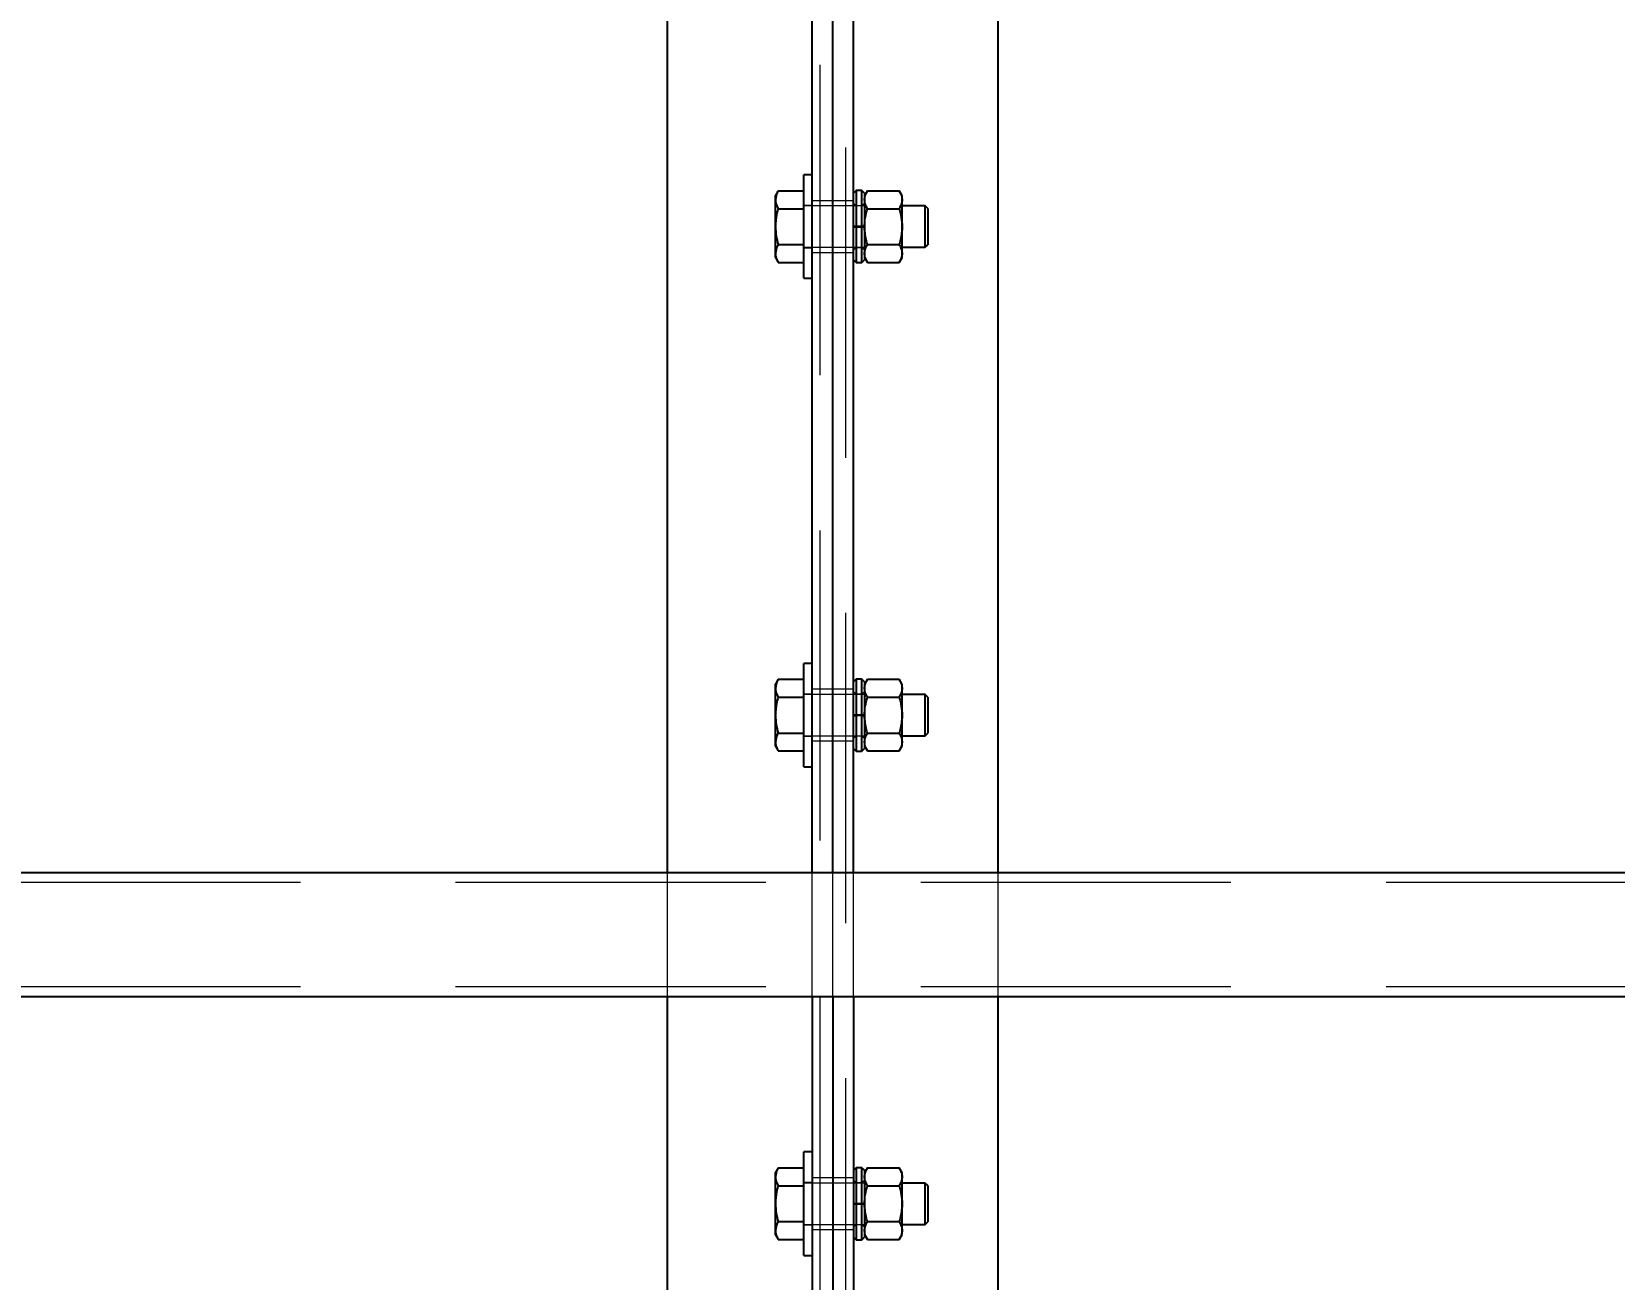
# Model space of a CAD drawing. Header units: millimetres. Extents: x 1293 to 41893, y 1011 to 26911.
# Drawn here: x 12335.4 to 12659.4, y 6635.6 to 6891 of the extents above; entities that cross this region are included whole.
import ezdxf

# ---------------------------------------------------------------- set-up
doc = ezdxf.new("R2010")
doc.units = ezdxf.units.MM
doc.header["$LTSCALE"] = 50
doc.linetypes.add('HIDDEN', pattern=[1.905, 1.27, -0.635])
doc.layers.add('CAPA_1', color=7, linetype='Continuous')
doc.styles.add('SLDTEXTSTYLE0', font='TXT', dxfattribs={"width": 0.75})
doc.dimstyles.new('SLDDIMSTYLE0', dxfattribs={"dimtxt": 100, "dimasz": 100, "dimexe": 0, "dimexo": 0.0625, "dimgap": 25, "dimtad": 2, "dimdec": 0, "dimlfac": 1.5, "dimrnd": 1e-09, "dimzin": 12, "dimdsep": 46, "dimtxsty": 'SLDTEXTSTYLE0', "dimsah": 1, "dimcen": 0.09, "dimadec": 0, "dimazin": 3, "dimtfac": 1, "dimtdec": 0, "dimtofl": 0, "dimtmove": 0, "dimatfit": 3, "dimfxl": 1, "dimfrac": 2, "dimtolj": 1, "dimtzin": 12, "dimarcsym": 0})

# ---------------------------------------------------------------- blocks, each defined once
blk = doc.blocks.new('_D_5')
at = {"layer": 'CAPA_1', "transparency": 16777216}
for p, q in [((11574.4, 7831.18), (17588.06, 7831.18)), ((17538.06, 7831.18), (17538.06, 4708.49)), ((16485.16, 4708.49), (17588.06, 4708.49))]:
    blk.add_line(p, q, dxfattribs=at)
for points in [[(17538.06, 7831.18), (17522.68, 7731.18), (17553.45, 7731.18)], [(17538.06, 4708.49), (17553.45, 4808.49), (17522.68, 4808.49)]]:
    blk.add_solid(points, dxfattribs=at)
at = {"layer": 'CAPA_1', "transparency": 16777216, "insert": (17409.15, 6122.06), "char_height": 100, "attachment_point": 1, "rotation": 90, "style": 'SLDTEXTSTYLE0'}
blk.add_mtext('4684', dxfattribs=at)
blk = doc.blocks.new('_D_15')
at = {"layer": 'CAPA_1', "transparency": 16777216}
for p, q in [((6530.12, 8742.38), (6530.12, 9415.65)), ((16745.16, 6492), (16745.16, 9415.65)), ((6530.12, 9365.65), (16745.16, 9365.65))]:
    blk.add_line(p, q, dxfattribs=at)
for points in [[(6530.12, 9365.65), (6630.12, 9350.26), (6630.12, 9381.03)], [(16745.16, 9365.65), (16645.16, 9381.03), (16645.16, 9350.26)]]:
    blk.add_solid(points, dxfattribs=at)
at = {"layer": 'CAPA_1', "transparency": 16777216, "insert": (11452.92, 9494.55), "char_height": 100, "attachment_point": 1, "style": 'SLDTEXTSTYLE0'}
blk.add_mtext('15323', dxfattribs=at)

msp = doc.modelspace()

# ---------------------------------------------------------------- linework, layer by layer
at = {"color": 7, "linetype": 'Continuous', "lineweight": 25}
for p, q in [((12465.5222326, 6718.8595736), (12465.5222326, 6979.4389042)), ((12495.1555659, 6718.8595736), (12495.1555659, 6979.4389042)), ((12499.3888993, 6718.8595736), (12499.3888993, 6979.4389042)), ((12503.6222326, 6718.8595736), (12503.6222326, 6979.4389042)), ((12533.2555659, 6718.8595736), (12533.2555659, 6979.4389042)), ((12495.1555659, 6861.6955545), (12493.4622326, 6861.6955545)), ((12493.4622326, 6840.5288879), (12493.4622326, 6861.6955545)), ((12488.2075875, 6858.4445696), (12487.6405526, 6857.4624363)), ((12487.6405526, 6844.7620061), (12487.6405526, 6857.4624363)), ((12488.2075875, 6858.4445696), (12493.4622326, 6858.4445696)), ((12504.1513993, 6858.4782212), (12503.6222326, 6857.9490545)), ((12505.3451993, 6858.4782212), (12504.1513993, 6858.4782212)), ((12504.1513993, 6858.4782212), (12504.1513993, 6851.1122212)), ((12505.8743659, 6857.9490545), (12505.3451993, 6858.4782212)), ((12505.3451993, 6851.1122212), (12505.3451993, 6858.4782212)), ((12506.4687219, 6858.4443545), (12505.8743659, 6857.4148999)), ((12505.8743659, 6857.9490545), (12505.8743659, 6851.1122212)), ((12506.4687219, 6858.4443545), (12513.00161, 6858.4443545)), ((12513.5959659, 6857.4148999), (12513.00161, 6858.4443545)), ((12513.5959659, 6844.8095425), (12513.5959659, 6857.4148999)), ((12488.2075875, 6854.7783954), (12493.4622326, 6854.7783954)), ((12506.4689081, 6854.7786105), (12513.0014237, 6854.7786105)), ((12518.3322193, 6855.3455545), (12513.5959659, 6855.3455545)), ((12518.8613859, 6854.8163879), (12518.3322193, 6855.3455545)), ((12518.3322193, 6846.8788879), (12518.3322193, 6855.3455545)), ((12518.8613859, 6854.8163879), (12518.8613859, 6847.4080545)), ((12505.8743659, 6851.1122212), (12503.6222326, 6851.1122212)), ((12504.1513993, 6851.0786212), (12503.6222326, 6851.0744545)), ((12503.6222326, 6851.0583879), (12504.1513993, 6851.0542212)), ((12504.1513993, 6851.0786212), (12505.3451993, 6851.0786212)), ((12504.1513993, 6851.0542212), (12504.1513993, 6843.7462212)), ((12505.3451993, 6851.0542212), (12504.1513993, 6851.0542212)), ((12505.8743659, 6851.0744545), (12505.3451993, 6851.0786212)), ((12505.3451993, 6851.0542212), (12505.8743659, 6851.0583879)), ((12505.3451993, 6843.7462212), (12505.3451993, 6851.0542212)), ((12505.8743659, 6851.0625938), (12505.8743659, 6844.2753879)), ((12488.2075875, 6847.446047), (12493.4622326, 6847.446047)), ((12506.4689081, 6847.4458319), (12513.0014237, 6847.4458319)), ((12513.5959659, 6846.8788879), (12518.3322193, 6846.8788879)), ((12518.3322193, 6846.8788879), (12518.8613859, 6847.4080545)), ((12487.6405526, 6844.7620061), (12488.2075875, 6843.7798728)), ((12488.2075875, 6843.7798728), (12493.4622326, 6843.7798728)), ((12503.6222326, 6844.2753879), (12504.1513993, 6843.7462212)), ((12504.1513993, 6843.7462212), (12505.3451993, 6843.7462212)), ((12505.3451993, 6843.7462212), (12505.8743659, 6844.2753879)), ((12505.8743659, 6844.8095425), (12506.4687219, 6843.7800879)), ((12506.4687219, 6843.7800879), (12513.00161, 6843.7800879)), ((12513.00161, 6843.7800879), (12513.5959659, 6844.8095425)), ((12493.4622326, 6840.5288879), (12495.1555659, 6840.5288879)), ((12495.1555659, 6761.6955545), (12493.4622326, 6761.6955545)), ((12493.4622326, 6740.5288879), (12493.4622326, 6761.6955545)), ((12488.2075875, 6758.4445696), (12487.6405526, 6757.4624363)), ((12488.2075875, 6758.4445696), (12493.4622326, 6758.4445696)), ((12504.1513993, 6758.4782212), (12503.6222326, 6757.9490545)), ((12505.3451993, 6758.4782212), (12504.1513993, 6758.4782212)), ((12504.1513993, 6758.4782212), (12504.1513993, 6751.1122212)), ((12505.8743659, 6757.9490545), (12505.3451993, 6758.4782212)), ((12505.3451993, 6751.1122212), (12505.3451993, 6758.4782212)), ((12506.4687219, 6758.4443545), (12505.8743659, 6757.4148999)), ((12506.4687219, 6758.4443545), (12513.00161, 6758.4443545)), ((12513.5959659, 6757.4148999), (12513.00161, 6758.4443545)), ((12487.6405526, 6744.7620061), (12487.6405526, 6757.4624363)), ((12505.8743659, 6757.9490545), (12505.8743659, 6751.1122212)), ((12513.5959659, 6744.8095425), (12513.5959659, 6757.4148999)), ((12518.3322193, 6755.3455545), (12513.5959659, 6755.3455545)), ((12518.8613859, 6754.8163879), (12518.3322193, 6755.3455545)), ((12518.3322193, 6746.8788879), (12518.3322193, 6755.3455545)), ((12488.2075875, 6754.7783954), (12493.4622326, 6754.7783954)), ((12506.4689081, 6754.7786105), (12513.0014237, 6754.7786105)), ((12518.8613859, 6754.8163879), (12518.8613859, 6747.4080545)), ((12505.8743659, 6751.1122212), (12503.6222326, 6751.1122212)), ((12504.1513993, 6751.0786212), (12503.6222326, 6751.0744545)), ((12503.6222326, 6751.0583879), (12504.1513993, 6751.0542212)), ((12504.1513993, 6751.0786212), (12505.3451993, 6751.0786212)), ((12504.1513993, 6751.0542212), (12504.1513993, 6743.7462212)), ((12505.3451993, 6751.0542212), (12504.1513993, 6751.0542212)), ((12505.8743659, 6751.0744545), (12505.3451993, 6751.0786212)), ((12505.3451993, 6751.0542212), (12505.8743659, 6751.0583879)), ((12505.3451993, 6743.7462212), (12505.3451993, 6751.0542212)), ((12505.8743659, 6751.0625938), (12505.8743659, 6744.2753879)), ((12488.2075875, 6747.446047), (12493.4622326, 6747.446047)), ((12506.4689081, 6747.4458319), (12513.0014237, 6747.4458319)), ((12513.5959659, 6746.8788879), (12518.3322193, 6746.8788879)), ((12518.3322193, 6746.8788879), (12518.8613859, 6747.4080545)), ((12487.6405526, 6744.7620061), (12488.2075875, 6743.7798728)), ((12488.2075875, 6743.7798728), (12493.4622326, 6743.7798728)), ((12503.6222326, 6744.2753879), (12504.1513993, 6743.7462212)), ((12504.1513993, 6743.7462212), (12505.3451993, 6743.7462212)), ((12505.3451993, 6743.7462212), (12505.8743659, 6744.2753879)), ((12505.8743659, 6744.8095425), (12506.4687219, 6743.7800879)), ((12506.4687219, 6743.7800879), (12513.00161, 6743.7800879)), ((12513.00161, 6743.7800879), (12513.5959659, 6744.8095425)), ((12493.4622326, 6740.5288879), (12495.1555659, 6740.5288879)), ((13055.031483, 6718.8595736), (11730.6958163, 6718.8595736)), ((13055.031483, 6693.4595736), (11730.6958163, 6693.4595736)), ((12465.5222326, 6423.7929069), (12465.5222326, 6693.4595736)), ((12495.1555659, 6693.4595736), (12495.1555659, 6423.7929069)), ((12499.3888993, 6693.4595736), (12499.3888993, 6423.7929069)), ((12503.6222326, 6693.4595736), (12503.6222326, 6423.7929069)), ((12533.2555659, 6423.7929069), (12533.2555659, 6693.4595736)), ((12495.1555659, 6661.6955545), (12493.4622326, 6661.6955545)), ((12493.4622326, 6640.5288879), (12493.4622326, 6661.6955545)), ((12488.2075875, 6658.4445696), (12487.6405526, 6657.4624363)), ((12488.2075875, 6658.4445696), (12493.4622326, 6658.4445696)), ((12504.1513993, 6658.4782212), (12503.6222326, 6657.9490545)), ((12505.3451993, 6658.4782212), (12504.1513993, 6658.4782212)), ((12504.1513993, 6658.4782212), (12504.1513993, 6651.1122212)), ((12505.8743659, 6657.9490545), (12505.3451993, 6658.4782212)), ((12505.3451993, 6651.1122212), (12505.3451993, 6658.4782212)), ((12506.4687219, 6658.4443545), (12505.8743659, 6657.4148999)), ((12506.4687219, 6658.4443545), (12513.00161, 6658.4443545)), ((12513.5959659, 6657.4148999), (12513.00161, 6658.4443545)), ((12487.6405526, 6644.7620061), (12487.6405526, 6657.4624363)), ((12488.2075875, 6654.7783954), (12493.4622326, 6654.7783954)), ((12505.8743659, 6657.9490545), (12505.8743659, 6651.1122212)), ((12506.4689081, 6654.7786105), (12513.0014237, 6654.7786105)), ((12513.5959659, 6644.8095425), (12513.5959659, 6657.4148999)), ((12518.3322193, 6655.3455545), (12513.5959659, 6655.3455545)), ((12518.8613859, 6654.8163879), (12518.3322193, 6655.3455545)), ((12518.3322193, 6646.8788879), (12518.3322193, 6655.3455545)), ((12518.8613859, 6654.8163879), (12518.8613859, 6647.4080545)), ((12505.8743659, 6651.1122212), (12503.6222326, 6651.1122212)), ((12504.1513993, 6651.0786212), (12503.6222326, 6651.0744545)), ((12503.6222326, 6651.0583879), (12504.1513993, 6651.0542212)), ((12504.1513993, 6651.0786212), (12505.3451993, 6651.0786212)), ((12504.1513993, 6651.0542212), (12504.1513993, 6643.7462212)), ((12505.3451993, 6651.0542212), (12504.1513993, 6651.0542212)), ((12505.8743659, 6651.0744545), (12505.3451993, 6651.0786212)), ((12505.3451993, 6651.0542212), (12505.8743659, 6651.0583879)), ((12505.3451993, 6643.7462212), (12505.3451993, 6651.0542212)), ((12505.8743659, 6651.0625938), (12505.8743659, 6644.2753879)), ((12488.2075875, 6647.446047), (12493.4622326, 6647.446047)), ((12506.4689081, 6647.4458319), (12513.0014237, 6647.4458319)), ((12513.5959659, 6646.8788879), (12518.3322193, 6646.8788879)), ((12518.3322193, 6646.8788879), (12518.8613859, 6647.4080545)), ((12487.6405526, 6644.7620061), (12488.2075875, 6643.7798728)), ((12488.2075875, 6643.7798728), (12493.4622326, 6643.7798728)), ((12503.6222326, 6644.2753879), (12504.1513993, 6643.7462212)), ((12504.1513993, 6643.7462212), (12505.3451993, 6643.7462212)), ((12505.3451993, 6643.7462212), (12505.8743659, 6644.2753879)), ((12505.8743659, 6644.8095425), (12506.4687219, 6643.7800879)), ((12506.4687219, 6643.7800879), (12513.00161, 6643.7800879)), ((12513.00161, 6643.7800879), (12513.5959659, 6644.8095425)), ((12493.4622326, 6640.5288879), (12495.1555659, 6640.5288879))]:
    msp.add_line(p, q, dxfattribs=at)
at = {"color": 1, "linetype": 'HIDDEN', "lineweight": 18}
for p, q in [((12496.7222326, 6979.4389042), (12496.7222326, 6422.7855382)), ((12502.0555659, 6422.7855382), (12502.0555659, 6979.1954288)), ((12503.6222326, 6856.4038879), (12495.1555659, 6856.4038879)), ((12504.1513993, 6855.3794212), (12503.6222326, 6855.9085879)), ((12505.8743659, 6855.9085879), (12505.3451993, 6855.3794212)), ((12495.1555659, 6855.4302212), (12493.4622326, 6855.4302212)), ((12505.8743659, 6855.3455545), (12493.4622326, 6855.3455545)), ((12505.3451993, 6855.3794212), (12504.1513993, 6855.3794212)), ((12505.8743659, 6851.0625938), (12505.8743659, 6851.1122212)), ((12493.4622326, 6846.8788879), (12505.8743659, 6846.8788879)), ((12493.4622326, 6846.7942212), (12495.1555659, 6846.7942212)), ((12503.6222326, 6846.3158545), (12504.1513993, 6846.8450212)), ((12504.1513993, 6846.8450212), (12505.3451993, 6846.8450212)), ((12505.3451993, 6846.8450212), (12505.8743659, 6846.3158545)), ((12495.1555659, 6845.8205545), (12503.6222326, 6845.8205545)), ((12495.1555659, 6755.4302212), (12493.4622326, 6755.4302212)), ((12505.8743659, 6755.3455545), (12493.4622326, 6755.3455545)), ((12503.6222326, 6756.4038879), (12495.1555659, 6756.4038879)), ((12504.1513993, 6755.3794212), (12503.6222326, 6755.9085879)), ((12505.3451993, 6755.3794212), (12504.1513993, 6755.3794212)), ((12505.8743659, 6755.9085879), (12505.3451993, 6755.3794212)), ((12505.8743659, 6751.0625938), (12505.8743659, 6751.1122212)), ((12493.4622326, 6746.8788879), (12505.8743659, 6746.8788879)), ((12493.4622326, 6746.7942212), (12495.1555659, 6746.7942212)), ((12495.1555659, 6745.8205545), (12503.6222326, 6745.8205545)), ((12503.6222326, 6746.3158545), (12504.1513993, 6746.8450212)), ((12504.1513993, 6746.8450212), (12505.3451993, 6746.8450212)), ((12505.3451993, 6746.8450212), (12505.8743659, 6746.3158545)), ((13057.151483, 6716.8275736), (11730.6958163, 6716.8275736)), ((12465.5222326, 6693.4595736), (12465.5222326, 6718.8595736)), ((12495.1555659, 6693.4595736), (12495.1555659, 6718.8595736)), ((12499.3888993, 6693.4595736), (12499.3888993, 6718.8595736)), ((12503.6222326, 6693.4595736), (12503.6222326, 6718.8595736)), ((12533.2555659, 6693.4595736), (12533.2555659, 6718.8595736)), ((13057.151483, 6695.4915736), (11730.6958163, 6695.4915736)), ((12495.1555659, 6655.4302212), (12493.4622326, 6655.4302212)), ((12505.8743659, 6655.3455545), (12493.4622326, 6655.3455545)), ((12503.6222326, 6656.4038879), (12495.1555659, 6656.4038879)), ((12504.1513993, 6655.3794212), (12503.6222326, 6655.9085879)), ((12505.3451993, 6655.3794212), (12504.1513993, 6655.3794212)), ((12505.8743659, 6655.9085879), (12505.3451993, 6655.3794212)), ((12505.8743659, 6651.0625938), (12505.8743659, 6651.1122212)), ((12493.4622326, 6646.8788879), (12505.8743659, 6646.8788879)), ((12493.4622326, 6646.7942212), (12495.1555659, 6646.7942212)), ((12495.1555659, 6645.8205545), (12503.6222326, 6645.8205545)), ((12503.6222326, 6646.3158545), (12504.1513993, 6646.8450212)), ((12504.1513993, 6646.8450212), (12505.3451993, 6646.8450212)), ((12505.3451993, 6646.8450212), (12505.8743659, 6646.3158545))]:
    msp.add_line(p, q, dxfattribs=at)
at = {"color": 7, "linetype": 'Continuous', "lineweight": 25}
for points, knots in [([(12488.2075875, 6858.4445696), (12488.1433657, 6858.3303202), (12487.8126868, 6857.7420482), (12487.7173632, 6857.1304409), (12487.6405526, 6856.637615)], [0, 0, 0, 0, 0.1942119601, 1, 1, 1, 1]), ([(12487.6405526, 6856.58535), (12487.6552622, 6856.3802317), (12487.6991464, 6855.7682893), (12488.0045517, 6855.1736898), (12488.2075875, 6854.7783954)], [0, 0, 0, 0, 0.3351922062, 1, 1, 1, 1]), ([(12506.4689081, 6854.7786105), (12506.3050836, 6855.0967853), (12505.9738822, 6855.7400343), (12505.8526997, 6856.6930655), (12506.0304849, 6857.6040708), (12506.3217533, 6858.1625542), (12506.4687219, 6858.4443545)], [0, 0, 0, 0, 0.2646176718, 0.5349733347, 0.7653562273, 1, 1, 1, 1]), ([(12513.00161, 6858.4443545), (12513.1654025, 6858.1261903), (12513.4965397, 6857.482962), (12513.6176231, 6856.5299416), (12513.4397466, 6855.6189266), (12513.1484211, 6855.0604216), (12513.0014237, 6854.7786105)], [0, 0, 0, 0, 0.2646061211, 0.5349506065, 0.7653448938, 1, 1, 1, 1]), ([(12488.2075875, 6854.7783954), (12488.0914304, 6854.3537215), (12487.7684082, 6853.1727434), (12487.6904667, 6851.9484986), (12487.6405526, 6851.1644862)], [0, 0, 0, 0, 0.35959504835, 1, 1, 1, 1]), ([(12506.4689081, 6847.4458319), (12506.2514556, 6848.3309955), (12505.885832, 6849.819305), (12505.8875656, 6851.99557), (12506.134652, 6853.5529586), (12506.3853629, 6854.4722664), (12506.4689081, 6854.7786105)], [0, 0, 0, 0, 0.3661794341, 0.6156922034, 0.8719357593, 1, 1, 1, 1]), ([(12513.0014237, 6854.7786105), (12513.0849712, 6854.4722614), (12513.3315028, 6853.5682878), (12513.5812804, 6852.0117889), (12513.588263, 6849.8347992), (12513.2188597, 6848.3309933), (12513.0014237, 6847.4458319)], [0, 0, 0, 0, 0.1280647744, 0.377893031, 0.6338190398, 1, 1, 1, 1]), ([(12487.6405526, 6851.0599562), (12487.6729479, 6850.4360556), (12487.736528, 6849.2115675), (12488.0525734, 6848.0270364), (12488.2075875, 6847.446047)], [0, 0, 0, 0, 0.5095195514, 1, 1, 1, 1]), ([(12488.2075875, 6847.446047), (12488.1433657, 6847.3317975), (12487.8126868, 6846.7435255), (12487.7173632, 6846.1319182), (12487.6405526, 6845.6390924)], [0, 0, 0, 0, 0.1942119601, 1, 1, 1, 1]), ([(12506.4687219, 6843.7800879), (12506.3049293, 6844.0982521), (12505.9737922, 6844.7414804), (12505.8527087, 6845.6945008), (12506.0305852, 6846.6055159), (12506.3219108, 6847.1640209), (12506.4689081, 6847.4458319)], [0, 0, 0, 0, 0.2646061211, 0.5349506065, 0.7653448938, 1, 1, 1, 1]), ([(12513.0014237, 6847.4458319), (12513.1652483, 6847.1276571), (12513.4964497, 6846.4844081), (12513.6176322, 6845.531377), (12513.439847, 6844.6203716), (12513.1485786, 6844.0618882), (12513.00161, 6843.7800879)], [0, 0, 0, 0, 0.2646176718, 0.5349733347, 0.7653562273, 1, 1, 1, 1]), ([(12487.6405526, 6845.5868274), (12487.6552622, 6845.3817091), (12487.6991464, 6844.7697666), (12488.0045517, 6844.1751672), (12488.2075875, 6843.7798728)], [0, 0, 0, 0, 0.3351922062, 1, 1, 1, 1]), ([(12488.2075875, 6758.4445696), (12488.1433657, 6758.3303202), (12487.8126868, 6757.7420482), (12487.7173632, 6757.1304409), (12487.6405526, 6756.637615)], [0, 0, 0, 0, 0.1942119601, 1, 1, 1, 1]), ([(12506.4689081, 6754.7786105), (12506.3050836, 6755.0967853), (12505.9738822, 6755.7400343), (12505.8526997, 6756.6930655), (12506.0304849, 6757.6040708), (12506.3217533, 6758.1625542), (12506.4687219, 6758.4443545)], [0, 0, 0, 0, 0.2646176718, 0.5349733347, 0.7653562273, 1, 1, 1, 1]), ([(12513.00161, 6758.4443545), (12513.1654025, 6758.1261903), (12513.4965397, 6757.482962), (12513.6176231, 6756.5299416), (12513.4397466, 6755.6189266), (12513.1484211, 6755.0604216), (12513.0014237, 6754.7786105)], [0, 0, 0, 0, 0.26460612106, 0.53495060651, 0.76534489377, 1, 1, 1, 1]), ([(12487.6405526, 6756.58535), (12487.6552622, 6756.3802317), (12487.6991464, 6755.7682893), (12488.0045517, 6755.1736898), (12488.2075875, 6754.7783954)], [0, 0, 0, 0, 0.3351922062, 1, 1, 1, 1]), ([(12488.2075875, 6754.7783954), (12488.0914304, 6754.3537215), (12487.7684082, 6753.1727434), (12487.6904667, 6751.9484986), (12487.6405526, 6751.1644862)], [0, 0, 0, 0, 0.3595950484, 1, 1, 1, 1]), ([(12506.4689081, 6747.4458319), (12506.2514556, 6748.3309955), (12505.885832, 6749.819305), (12505.8875656, 6751.99557), (12506.134652, 6753.5529586), (12506.3853629, 6754.4722664), (12506.4689081, 6754.7786105)], [0, 0, 0, 0, 0.3661794341, 0.6156922034, 0.8719357593, 1, 1, 1, 1]), ([(12513.0014237, 6754.7786105), (12513.0849712, 6754.4722614), (12513.3315028, 6753.5682878), (12513.5812804, 6752.0117889), (12513.588263, 6749.8347992), (12513.2188597, 6748.3309933), (12513.0014237, 6747.4458319)], [0, 0, 0, 0, 0.1280647744, 0.377893031, 0.6338190398, 1, 1, 1, 1]), ([(12487.6405526, 6751.0599562), (12487.6729479, 6750.4360556), (12487.736528, 6749.2115675), (12488.0525734, 6748.0270364), (12488.2075875, 6747.446047)], [0, 0, 0, 0, 0.5095195514, 1, 1, 1, 1]), ([(12488.2075875, 6747.446047), (12488.1433657, 6747.3317975), (12487.8126868, 6746.7435255), (12487.7173632, 6746.1319182), (12487.6405526, 6745.6390924)], [0, 0, 0, 0, 0.1942119601, 1, 1, 1, 1]), ([(12487.6405526, 6745.5868274), (12487.6552622, 6745.3817091), (12487.6991464, 6744.7697666), (12488.0045517, 6744.1751672), (12488.2075875, 6743.7798728)], [0, 0, 0, 0, 0.3351922062, 1, 1, 1, 1]), ([(12506.4687219, 6743.7800879), (12506.3049293, 6744.0982521), (12505.9737922, 6744.7414804), (12505.8527087, 6745.6945008), (12506.0305852, 6746.6055159), (12506.3219108, 6747.1640209), (12506.4689081, 6747.4458319)], [0, 0, 0, 0, 0.2646061211, 0.5349506065, 0.7653448938, 1, 1, 1, 1]), ([(12513.0014237, 6747.4458319), (12513.1652483, 6747.1276571), (12513.4964497, 6746.4844081), (12513.6176322, 6745.531377), (12513.439847, 6744.6203716), (12513.1485786, 6744.0618882), (12513.00161, 6743.7800879)], [0, 0, 0, 0, 0.2646176718, 0.5349733347, 0.7653562273, 1, 1, 1, 1]), ([(12488.2075875, 6658.4445696), (12488.1433657, 6658.3303202), (12487.8126868, 6657.7420482), (12487.7173632, 6657.1304409), (12487.6405526, 6656.637615)], [0, 0, 0, 0, 0.1942119601, 1, 1, 1, 1]), ([(12506.4689081, 6654.7786105), (12506.3050836, 6655.0967853), (12505.9738822, 6655.7400343), (12505.8526997, 6656.6930655), (12506.0304849, 6657.6040708), (12506.3217533, 6658.1625542), (12506.4687219, 6658.4443545)], [0, 0, 0, 0, 0.2646176718, 0.5349733347, 0.7653562273, 1, 1, 1, 1]), ([(12513.00161, 6658.4443545), (12513.1654025, 6658.1261903), (12513.4965397, 6657.482962), (12513.6176231, 6656.5299416), (12513.4397466, 6655.6189266), (12513.1484211, 6655.0604216), (12513.0014237, 6654.7786105)], [0, 0, 0, 0, 0.2646061211, 0.5349506065, 0.7653448938, 1, 1, 1, 1]), ([(12487.6405526, 6656.58535), (12487.6552622, 6656.3802317), (12487.6991464, 6655.7682893), (12488.0045517, 6655.1736898), (12488.2075875, 6654.7783954)], [0, 0, 0, 0, 0.3351922062, 1, 1, 1, 1]), ([(12488.2075875, 6654.7783954), (12488.0914304, 6654.3537215), (12487.7684082, 6653.1727434), (12487.6904667, 6651.9484986), (12487.6405526, 6651.1644862)], [0, 0, 0, 0, 0.3595950484, 1, 1, 1, 1]), ([(12506.4689081, 6647.4458319), (12506.2514556, 6648.3309955), (12505.885832, 6649.819305), (12505.8875656, 6651.99557), (12506.134652, 6653.5529586), (12506.3853629, 6654.4722664), (12506.4689081, 6654.7786105)], [0, 0, 0, 0, 0.3661794341, 0.6156922034, 0.8719357593, 1, 1, 1, 1]), ([(12513.0014237, 6654.7786105), (12513.0849712, 6654.4722614), (12513.3315028, 6653.5682878), (12513.5812804, 6652.0117889), (12513.588263, 6649.8347992), (12513.2188597, 6648.3309933), (12513.0014237, 6647.4458319)], [0, 0, 0, 0, 0.1280647744, 0.377893031, 0.6338190398, 1, 1, 1, 1]), ([(12487.6405526, 6651.0599562), (12487.6729479, 6650.4360556), (12487.736528, 6649.2115675), (12488.0525734, 6648.0270364), (12488.2075875, 6647.446047)], [0, 0, 0, 0, 0.5095195514, 1, 1, 1, 1]), ([(12488.2075875, 6647.446047), (12488.1433657, 6647.3317975), (12487.8126868, 6646.7435255), (12487.7173632, 6646.1319182), (12487.6405526, 6645.6390924)], [0, 0, 0, 0, 0.1942119601, 1, 1, 1, 1]), ([(12487.6405526, 6645.5868274), (12487.6552622, 6645.3817091), (12487.6991464, 6644.7697666), (12488.0045517, 6644.1751672), (12488.2075875, 6643.7798728)], [0, 0, 0, 0, 0.3351922062, 1, 1, 1, 1]), ([(12506.4687219, 6643.7800879), (12506.3049293, 6644.0982521), (12505.9737922, 6644.7414804), (12505.8527087, 6645.6945008), (12506.0305852, 6646.6055159), (12506.3219108, 6647.1640209), (12506.4689081, 6647.4458319)], [0, 0, 0, 0, 0.2646061211, 0.5349506065, 0.7653448938, 1, 1, 1, 1]), ([(12513.0014237, 6647.4458319), (12513.1652483, 6647.1276571), (12513.4964497, 6646.4844081), (12513.6176322, 6645.531377), (12513.439847, 6644.6203716), (12513.1485786, 6644.0618882), (12513.00161, 6643.7800879)], [0, 0, 0, 0, 0.2646176718, 0.5349733347, 0.7653562273, 1, 1, 1, 1])]:
    msp.add_open_spline(points, degree=3, knots=knots, dxfattribs=at)

# ---------------------------------------------------------------- dimensions: what is measured, and where the dimension line sits
at = {"layer": 'CAPA_1'}
dim = msp.add_linear_dim(base=(16745.1618891, 9365.6463094), p1=(6530.1246702, 8678.8772747), p2=(16745.1618891, 6428.5014528), dimstyle='SLDDIMSTYLE0', dxfattribs=at)
dim.commit()
dim.dimension.update_dxf_attribs({"geometry": '_D_15', "text_midpoint": (11637.6432797, 9365.6463094), "dimtype": 160})
dim = msp.add_linear_dim(base=(17538.0605071, 4708.4929069), p1=(11510.8968592, 7831.1769069), p2=(16421.6646746, 4708.4929069), angle=90, dimstyle='SLDDIMSTYLE0', dxfattribs=at)
dim.commit()
dim.dimension.update_dxf_attribs({"geometry": '_D_5', "text_midpoint": (17538.0605071, 6269.8349069), "dimtype": 160})

doc.saveas('drawing.dxf')
